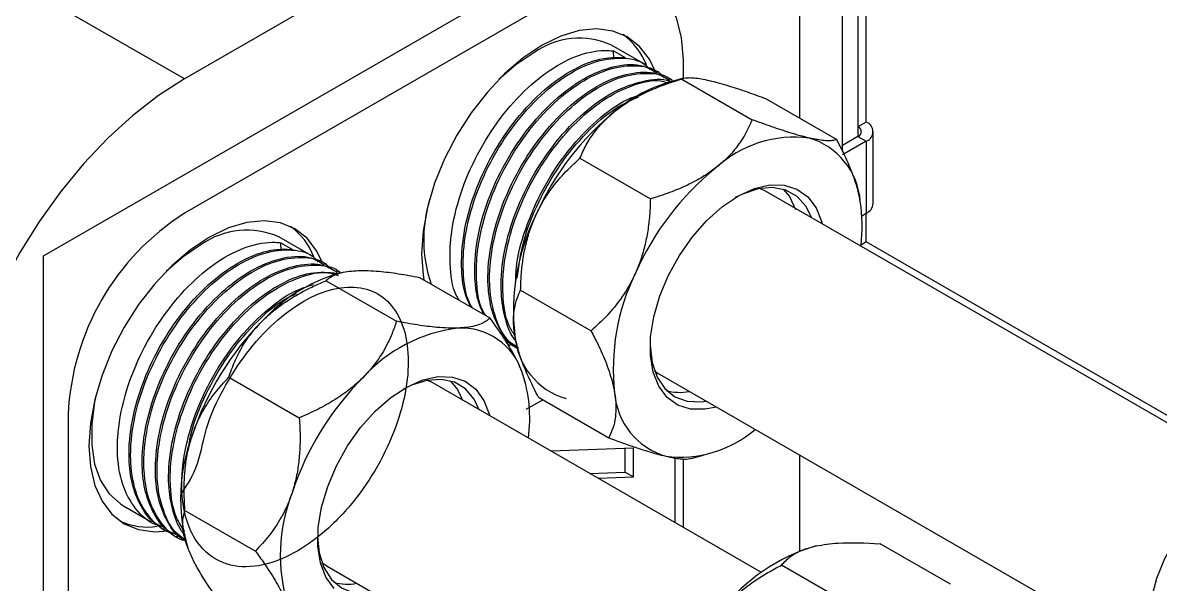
# Model space of a CAD drawing. Header units: millimetres. Extents: x 15 to 415, y 5 to 292.
# Drawn here: x 293.35 to 320.99, y 214.3 to 227.96 of the extents above; entities that cross this region are included whole.
import ezdxf

# ---------------------------------------------------------------- set-up
doc = ezdxf.new("R2010")
doc.units = ezdxf.units.MM

msp = doc.modelspace()

# ---------------------------------------------------------------- linework, layer by layer
at = {"color": 7, "linetype": 'Continuous', "lineweight": 25}
for p, q in [((297.2814, 226.5908), (277.6844, 237.9039)), ((313.4298, 233.5801), (293.8469, 222.2752)), ((306.5748, 231.9558), (297.2814, 226.5908)), ((313.6459, 231.9551), (313.6459, 225.4227)), ((313.8479, 225.5394), (313.8479, 232.0718)), ((313.2701, 224.8387), (313.2701, 231.7382)), ((306.5748, 228.6896), (297.2814, 223.3247)), ((312.2316, 225.6361), (312.2316, 228.6891)), ((308.4916, 226.9287), (307.6551, 227.4116)), ((307.7102, 227.0961), (307.7049, 227.2692)), ((307.7049, 227.2692), (307.9856, 227.1072)), ((309.4032, 226.622), (309.4032, 227.0563)), ((308.8123, 226.7435), (308.7723, 226.7666)), ((309.415, 226.6039), (309.093, 226.5199)), ((309.1331, 226.5584), (309.093, 226.5815)), ((309.3624, 226.5856), (309.4154, 226.6022)), ((309.3624, 226.5856), (311.0733, 225.5979)), ((311.4172, 226.1063), (313.1282, 225.1186)), ((313.8479, 225.5394), (313.6459, 225.4227)), ((314.0153, 223.5564), (314.0153, 225.3061)), ((313.6459, 225.1895), (313.2701, 224.9726)), ((313.8479, 225.0729), (313.2701, 224.7393)), ((313.6459, 225.1895), (313.8479, 225.0729)), ((313.8479, 225.0729), (313.8479, 223.3231)), ((306.8895, 224.6579), (308.6005, 223.6702)), ((323.8208, 216.6871), (311.3959, 223.8598)), ((313.7402, 223.2609), (313.8479, 223.3231)), ((313.8479, 222.6232), (313.8479, 223.3231)), ((300.4104, 222.2635), (299.5739, 222.7464)), ((299.629, 222.4309), (299.6237, 222.604)), ((299.6237, 222.604), (299.9044, 222.442)), ((313.8479, 222.6232), (313.7197, 222.5492)), ((335.8692, 209.9105), (313.8479, 222.6232)), ((293.8469, 222.2752), (293.8469, 211.7768)), ((300.7311, 222.0783), (300.6911, 222.1014)), ((301.0882, 221.8747), (301.0117, 221.8547)), ((301.0518, 221.8932), (301.0118, 221.9163)), ((302.9916, 221.7626), (304.7026, 220.7749)), ((300.719, 221.6826), (302.43, 220.6949)), ((305.4472, 221.4524), (307.1581, 220.4647)), ((305.1558, 220.1317), (305.1958, 220.1086)), ((305.3502, 220.0409), (305.2123, 220.1355)), ((305.3695, 220.0699), (305.3757, 220.0471)), ((298.3577, 219.3349), (300.0687, 218.3472)), ((303.3147, 219.1946), (303.1766, 219.2588)), ((305.5487, 219.2504), (305.4856, 219.4517)), ((305.5578, 219.2303), (305.5534, 219.2463)), ((308.8247, 219.4059), (321.2496, 212.2331)), ((311.2978, 214.5861), (303.3147, 219.1946)), ((305.5861, 218.5537), (305.9871, 218.7852)), ((305.8803, 218.8469), (307.5913, 217.8591)), ((294.453, 218.4257), (294.453, 151.2361)), ((308.191, 217.6078), (306.1883, 217.5357)), ((307.989, 217.0246), (307.989, 217.6006)), ((308.191, 216.9079), (308.191, 217.6078)), ((309.2012, 215.7964), (309.2012, 217.3693)), ((309.4032, 215.6798), (309.4032, 217.3508)), ((309.5898, 217.3606), (309.9155, 217.4456)), ((312.2316, 215.1115), (312.2316, 217.4391)), ((307.1275, 216.9936), (307.989, 217.0246)), ((307.989, 217.0246), (308.191, 216.9079)), ((307.3295, 216.8769), (308.191, 216.9079)), ((295.797, 216.204), (296.4732, 215.8137)), ((297.2909, 216.0948), (299.0019, 215.1071)), ((296.7539, 215.6516), (296.7939, 215.6285)), ((297.0746, 215.4665), (297.1146, 215.4434)), ((297.2883, 215.4047), (297.2926, 215.3888)), ((315.8953, 214.2974), (314.1843, 215.2852)), ((300.6188, 214.8282), (300.7435, 214.7407)), ((300.7435, 214.7407), (308.7265, 210.1322)), ((313.4988, 213.7776), (311.7878, 214.7653))]:
    msp.add_line(p, q, dxfattribs=at)
at = {"color": 8, "linetype": 'Continuous', "lineweight": 25}
msp.add_line((313.6459, 225.4227), (313.6459, 225.1895), dxfattribs=at)
at = {"color": 7, "linetype": 'Continuous', "lineweight": 25, "flags": 128}
for points in [[(309.4032, 227.0563), (309.3603, 227.5987), (309.2326, 228.0749), (309.0243, 228.4706), (308.7415, 228.7737), (308.3929, 228.9751), (307.989, 229.0685), (307.5422, 229.0511), (307.0659, 228.9236), (306.5748, 228.6896)], [(308.7171, 226.7812), (308.5789, 227.0663), (308.3387, 227.3803), (308.0401, 227.6116), (307.6906, 227.7545), (307.2986, 227.8056), (306.874, 227.7636), (306.427, 227.6295), (305.9687, 227.4066), (305.5104, 227.1004), (305.0635, 226.7184), (304.6388, 226.2701), (304.2468, 225.7665), (303.8973, 225.22), (303.5987, 224.644), (303.3586, 224.0527), (303.1826, 223.4607), (303.0753, 222.8826), (303.0393, 222.3326), (303.0753, 221.8243), (303.0961, 221.7023)], [(305.7667, 227.2246), (305.3271, 226.9287), (304.9157, 226.5726)], [(297.2814, 226.5908), (296.648, 226.1841), (296.0226, 225.7004), (295.4131, 225.1457), (294.827, 224.527), (294.2718, 223.8522), (293.7544, 223.1296), (293.2814, 222.3684), (292.8587, 221.5782), (292.4916, 220.7688), (292.1847, 219.9505), (291.942, 219.1336), (291.7664, 218.3283), (291.6601, 217.5448), (291.6245, 216.7929)], [(310.2035, 218.6099), (309.9276, 218.5536), (309.5792, 218.5586), (309.2695, 218.6563), (309.0091, 218.8435), (308.8068, 219.1138), (308.6696, 219.4579), (308.6021, 219.8642), (308.6065, 220.3188), (308.6828, 220.8062), (308.8284, 221.3099), (309.0383, 221.8126), (309.3053, 222.2973), (309.6203, 222.7475), (309.9727, 223.1478), (310.3504, 223.4846), (310.7406, 223.7464), (311.13, 223.9243), (311.5052, 224.0123), (311.8537, 224.0073), (312.1633, 223.9096), (312.4237, 223.7224), (312.626, 223.4521), (312.7633, 223.108), (312.7747, 223.0639)], [(312.5238, 223.2087), (312.382, 223.493), (312.1645, 223.7331), (311.8911, 223.8868), (311.5716, 223.9484), (311.2175, 223.9158), (310.8416, 223.7902), (310.665, 223.7021)], [(311.3959, 223.8598), (311.2947, 223.9097), (311.2578, 223.924)], [(311.8275, 223.9075), (311.9779, 223.7263), (312.1301, 223.4127)], [(300.6358, 222.1161), (300.4976, 222.4011), (300.2575, 222.7151), (299.9589, 222.9464), (299.6094, 223.0893), (299.2174, 223.1404), (298.7927, 223.0984), (298.3457, 222.9643), (297.8875, 222.7414), (297.4292, 222.4352), (296.9822, 222.0532), (296.5575, 221.6049), (296.1656, 221.1013), (295.8161, 220.5548), (295.5175, 219.9788), (295.2773, 219.3875), (295.1014, 218.7955), (294.9941, 218.2174), (294.958, 217.6674), (294.9941, 217.1591), (295.1014, 216.7049), (295.2773, 216.316), (295.5175, 216.002), (295.8161, 215.7707), (296.1656, 215.6278), (296.5575, 215.5767), (296.8818, 215.6008)], [(297.6855, 222.5594), (297.2458, 222.2635), (296.8345, 221.9074)], [(308.5957, 220.1177), (308.596, 220.1042), (308.6442, 219.692), (308.7637, 219.3394), (308.95, 219.0591), (309.1966, 218.8614), (309.4944, 218.7532), (309.8327, 218.7386), (309.9525, 218.7548)], [(308.7001, 219.4934), (308.7925, 219.4254), (308.8247, 219.4059)], [(300.9133, 214.193), (300.7149, 214.4683), (300.582, 214.8167), (300.519, 215.2265), (300.528, 215.6836), (300.6088, 216.1726), (300.7586, 216.6767), (300.9723, 217.1788), (301.2427, 217.6618), (301.5604, 218.1093), (301.9148, 218.5059), (302.2937, 218.8383), (302.6842, 219.095), (303.0731, 219.2674), (303.447, 219.3496), (303.7933, 219.3387), (304.1002, 219.2352), (304.3571, 219.0425), (304.5555, 218.7673), (304.6884, 218.4188), (304.6935, 218.3987)], [(304.4425, 218.5436), (304.3174, 218.802), (304.1055, 219.0496), (303.8368, 219.2114), (303.521, 219.2815), (303.1695, 219.2575), (302.7951, 219.1401), (302.5837, 219.037)], [(303.7463, 219.2423), (303.9134, 219.0353), (304.0385, 218.7768)], [(295.1537, 218.9958), (295.0963, 218.7377), (295.0237, 218.1933), (295.0237, 217.6839), (295.0963, 217.2234), (295.2396, 216.8243), (295.4495, 216.4975), (295.7204, 216.252), (295.797, 216.204)], [(300.5145, 215.4525), (300.5556, 215.062), (300.6687, 214.7034), (300.8493, 214.4161), (301.0907, 214.2105), (301.3843, 214.094), (301.7194, 214.0709), (301.8713, 214.0896)]]:
    msp.add_lwpolyline(points, dxfattribs=at)
at = {"color": 8, "linetype": 'Continuous', "lineweight": 25, "flags": 128}
msp.add_lwpolyline([(323.8206, 216.6872), (323.7196, 216.737), (323.4176, 216.8054), (323.0795, 216.7777), (322.7192, 216.6552), (322.3513, 216.4428), (321.9909, 216.1493), (321.6528, 215.7866), (321.3508, 215.3695), (321.0974, 214.9153), (320.9028, 214.4424), (320.775, 213.9702), (320.7193, 213.5181), (320.7379, 213.1046), (320.8301, 212.7466), (320.9921, 212.4587), (321.2173, 212.2527), (321.2451, 212.2357)], dxfattribs=at)
at = {"color": 7, "linetype": 'Continuous', "lineweight": 25}
for centre, radius, start, end in [((306.8746, 225.6644), 1.9136, 65.93003, 125.38043), ((306.978, 226.3434), 1.6332, 20.97085, 54.06502), ((310.092, 222.9977), 3.6611, 105.83487, 129.37807), ((312.0978, 220.4963), 6.8673, 129.07369, 156.25947), ((313.6016, 225.3061), 0.1247, 290.78342, 69.21658), ((313.7594, 225.3061), 0.2495, 290.78342, 69.21658), ((312.1058, 222.351), 2.8233, 82.84591, 132.63294), ((311.9693, 223.4858), 1.7366, 4.09928, 73.67408), ((314.5222, 219.0968), 6.8673, 129.07369, 156.25947), ((306.4885, 222.6878), 3.3961, 163.34731, 198.6569), ((309.7507, 223.0113), 3.9958, 353.35799, 8.61544), ((313.7293, 223.5849), 0.2874, 294.37466, 354.3052), ((300.5679, 218.1612), 6.1206, 122.4764, 177.5236), ((310.5282, 220.9454), 5.2544, 153.85025, 186.44529), ((298.7934, 220.9992), 1.9136, 65.93003, 125.38043), ((298.8968, 221.6782), 1.6332, 20.97085, 54.06502), ((302.1656, 217.9635), 4.0587, 106.51681, 137.32425), ((312.9525, 219.5458), 5.2544, 153.85025, 186.44529), ((304.2903, 215.6578), 7.1882, 135.29144, 161.65015), ((304.3728, 216.8521), 3.7042, 96.97515, 138.32456), ((304.0014, 218.9709), 1.56, 17.94948, 92.88298), ((307.0392, 220.4797), 1.7366, 184.09928, 253.67408), ((306.7146, 214.2582), 7.1882, 135.29144, 161.65015), ((302.2116, 218.3394), 3.4577, 351.94721, 18.76421), ((309.4635, 219.0801), 1.7366, 184.09928, 253.67408), ((309.318, 220.1756), 1.2097, 253.93605, 280.98482), ((301.4178, 216.3954), 4.2345, 158.88598, 196.63177), ((309.3304, 220.1666), 2.7758, 262.65243, 310.82935), ((303.8422, 214.9958), 4.2345, 158.88598, 196.63177), ((296.3819, 217.319), 1.6275, 245.91091, 278.3863), ((313.8795, 210.9158), 4.4928, 106.15598, 142.41065), ((301.2362, 215.5022), 1.2018, 254.0782, 281.08344)]:
    msp.add_arc(centre, radius, start, end, dxfattribs=at)
for points, knots in [([(303.9567, 221.2055), (303.9316, 221.2451), (303.7867, 221.4741), (303.7294, 221.9675), (303.732, 222.7147), (303.8838, 223.5422), (304.2539, 224.5221), (304.786, 225.4409), (305.4365, 226.2335), (306.1581, 226.8393), (306.8922, 227.2112), (307.4044, 227.2993), (307.6595, 227.2737), (307.7049, 227.2692)], [0, 0, 0, 0, 0.0232181, 0.1342365, 0.1952522, 0.3091909, 0.4208772, 0.5304006, 0.6424437, 0.7536681, 0.8634532, 0.9756702, 1, 1, 1, 1]), ([(304.2339, 221.0454), (304.19, 221.1374), (304.0687, 221.3914), (303.9918, 221.9886), (304.0391, 222.8246), (304.2996, 223.7989), (304.7413, 224.7584), (305.329, 225.6321), (306.0158, 226.3531), (306.7488, 226.8615), (307.4273, 227.1227), (307.8135, 227.112), (307.9856, 227.1072)], [0, 0, 0, 0, 0.0483901, 0.1337047, 0.2437284, 0.3560545, 0.4665126, 0.5771316, 0.6894413, 0.799359, 0.9105892, 1, 1, 1, 1]), ([(304.2774, 221.0203), (304.2523, 221.0599), (304.1074, 221.289), (304.0502, 221.7823), (304.0527, 222.5296), (304.2045, 223.357), (304.5747, 224.337), (305.1067, 225.2557), (305.7574, 226.0487), (306.4781, 226.653), (307.2155, 227.03), (307.8948, 227.13), (308.3796, 227.0469), (308.5662, 226.8563), (308.6121, 226.8094)], [0, 0, 0, 0, 0.0206864, 0.119599, 0.1739614, 0.275476, 0.3749838, 0.4725645, 0.5723902, 0.6714864, 0.7693003, 0.8692809, 0.9678486, 1, 1, 1, 1]), ([(304.5546, 220.8603), (304.5107, 220.9522), (304.3894, 221.2062), (304.3125, 221.8035), (304.3598, 222.6394), (304.6203, 223.6137), (305.062, 224.5732), (305.6499, 225.4473), (306.3359, 226.1667), (307.0717, 226.6809), (307.7894, 226.9394), (308.3772, 226.9661), (308.652, 226.8003), (308.7562, 226.7374)], [0, 0, 0, 0, 0.0443442, 0.1225256, 0.2233502, 0.3262847, 0.4275074, 0.5288776, 0.631797, 0.7325245, 0.8344547, 0.9372319, 1, 1, 1, 1]), ([(304.5981, 220.8352), (304.573, 220.8748), (304.4281, 221.1038), (304.3709, 221.5972), (304.3735, 222.3444), (304.5252, 223.1719), (304.8954, 224.1519), (305.4274, 225.0705), (306.0782, 225.8635), (306.7989, 226.4679), (307.5362, 226.8449), (308.2155, 226.9448), (308.7003, 226.8618), (308.8869, 226.6711), (308.9328, 226.6242)], [0, 0, 0, 0, 0.0206864, 0.119599, 0.1739614, 0.275476, 0.3749838, 0.4725645, 0.5723902, 0.6714864, 0.7693003, 0.8692809, 0.9678486, 1, 1, 1, 1]), ([(305.3663, 220.0398), (305.3424, 220.0498), (305.1701, 220.1221), (304.9596, 220.4429), (304.7327, 220.9369), (304.6295, 221.615), (304.6817, 222.4553), (304.9408, 223.4283), (305.3828, 224.3881), (305.9706, 225.2621), (306.6566, 225.9815), (307.3924, 226.4958), (308.1101, 226.7542), (308.6979, 226.7809), (308.9727, 226.6151), (309.0769, 226.5523)], [0, 0, 0, 0, 0.011209, 0.0810455, 0.1514832, 0.2208996, 0.3104207, 0.4018152, 0.4916898, 0.5816953, 0.6730764, 0.7625113, 0.8530141, 0.9442689, 1, 1, 1, 1]), ([(305.3885, 220.0495), (305.3215, 220.0902), (305.0752, 220.2397), (304.8205, 220.7477), (304.6855, 221.4049), (304.6966, 222.1622), (304.8452, 222.9858), (305.2163, 223.967), (305.7481, 224.8853), (306.399, 225.6785), (307.1193, 226.2823), (307.8581, 226.6615), (308.532, 226.7527), (308.9718, 226.7018), (309.1233, 226.5593), (309.1297, 226.5534)], [0, 0, 0, 0, 0.0343064, 0.1260636, 0.2169159, 0.2668484, 0.3600906, 0.4514894, 0.5411183, 0.6328093, 0.7238302, 0.8136733, 0.9055065, 0.9960419, 1, 1, 1, 1]), ([(305.3489, 220.1983), (305.3294, 220.22), (305.1985, 220.3658), (305.0613, 220.7628), (304.9474, 221.426), (305.0032, 222.2713), (305.2613, 223.2429), (305.7035, 224.203), (306.2914, 225.0772), (306.977, 225.7957), (307.7144, 226.3132), (308.426, 226.5592), (308.9143, 226.6136), (309.1076, 226.5123), (309.1251, 226.5031)], [0, 0, 0, 0, 0.01386236, 0.09349518, 0.1719734, 0.27318078, 0.37650607, 0.47811307, 0.57986808, 0.68317824, 0.78428814, 0.88660538, 0.9897728, 1, 1, 1, 1]), ([(305.3095, 220.3463), (305.2587, 220.423), (305.0849, 220.6856), (305.0108, 221.2253), (305.0155, 221.9748), (305.1665, 222.8014), (305.5368, 223.7815), (306.069, 224.7005), (306.7191, 225.4922), (307.4422, 226.1015), (308.1705, 226.46), (308.7209, 226.591), (308.9727, 226.5107), (309.0321, 226.4918)], [0, 0, 0, 0, 0.0443087, 0.1518023, 0.2108808, 0.321202, 0.4293423, 0.5353884, 0.6438742, 0.7515672, 0.8578667, 0.9665209, 1, 1, 1, 1]), ([(307.7692, 225.8277), (307.8424, 225.8817), (308.0542, 226.0382), (308.4647, 226.261), (308.9332, 226.4525), (309.2417, 226.5482), (309.3624, 226.5856)], [0, 0, 0, 0, 0.1638321, 0.4746302, 0.7943879, 1, 1, 1, 1]), ([(309.436, 226.6087), (309.4673, 226.6133), (309.5306, 226.6226), (309.6651, 226.6174), (309.8289, 226.5964), (309.9666, 226.5664), (310.0331, 226.5519)], [0, 0, 0, 0, 0.2479603, 0.502121, 0.7593454, 1, 1, 1, 1]), ([(310.0331, 226.5519), (310.1041, 226.5343), (310.247, 226.499), (310.5456, 226.4105), (310.9324, 226.2834), (311.2545, 226.1657), (311.4172, 226.1063)], [0, 0, 0, 0, 0.1893593, 0.3812577, 0.6874988, 1, 1, 1, 1]), ([(305.3232, 221.569), (305.328, 221.74), (305.3411, 222.2106), (305.5879, 223.0609), (306.0227, 224.0166), (306.6127, 224.8939), (307.297, 225.6041), (307.9294, 226.0716), (308.2963, 226.1878), (308.4294, 226.2299)], [0, 0, 0, 0, 0.0940594, 0.2586738, 0.4205507, 0.5826633, 0.7472536, 0.9083386, 1, 1, 1, 1]), ([(305.3623, 221.7452), (305.4028, 222.0363), (305.4871, 222.6416), (305.8607, 223.5975), (306.3889, 224.5161), (307.0399, 225.3029), (307.7075, 225.8832), (308.1326, 226.0739), (308.3155, 226.156)], [0, 0, 0, 0, 0.1637668, 0.340485, 0.5137811, 0.691064, 0.8670514, 1, 1, 1, 1]), ([(306.8895, 224.6579), (306.9376, 224.7671), (307.0345, 224.9867), (307.2345, 225.294), (307.4745, 225.5797), (307.6704, 225.7445), (307.7692, 225.8277)], [0, 0, 0, 0, 0.262126, 0.5272899, 0.7614272, 1, 1, 1, 1]), ([(311.0733, 225.5979), (311.0362, 225.5122), (310.9427, 225.2969), (310.7311, 224.9574), (310.4649, 224.6514), (310.2623, 224.4847), (310.1936, 224.4281)], [0, 0, 0, 0, 0.2056137, 0.5170117, 0.8361666, 1, 1, 1, 1]), ([(312.4575, 225.1523), (312.3865, 225.1699), (312.2435, 225.2052), (311.9449, 225.2937), (311.5581, 225.4208), (311.236, 225.5385), (311.0733, 225.5979)], [0, 0, 0, 0, 0.18935934, 0.38125769, 0.68749882, 1, 1, 1, 1]), ([(313.1282, 225.1186), (313.1054, 225.1101), (313.0596, 225.093), (312.9584, 225.0824), (312.8263, 225.0864), (312.6864, 225.1053), (312.5595, 225.1293), (312.4915, 225.1446), (312.4575, 225.1523)], [0, 0, 0, 0, 0.1977377, 0.3966457, 0.6005276, 0.806867, 0.9032637, 1, 1, 1, 1]), ([(313.7014, 223.6099), (313.6868, 223.6859), (313.6444, 223.9061), (313.5135, 224.3045), (313.3258, 224.7372), (313.1838, 225.0113), (313.1282, 225.1186)], [0, 0, 0, 0, 0.1638321, 0.4746302, 0.7943879, 1, 1, 1, 1]), ([(305.8116, 223.2611), (305.8623, 223.3657), (305.9643, 223.5765), (306.1903, 223.9252), (306.4938, 224.2991), (306.7567, 224.5375), (306.8895, 224.6579)], [0, 0, 0, 0, 0.18935934, 0.38125769, 0.68749882, 1, 1, 1, 1]), ([(310.1936, 224.4281), (310.0879, 224.3516), (309.8743, 224.1971), (309.491, 223.9959), (309.0654, 223.8161), (308.7561, 223.719), (308.6005, 223.6702)], [0, 0, 0, 0, 0.23399835, 0.47271012, 0.73458372, 1, 1, 1, 1]), ([(308.6005, 223.6702), (308.5964, 223.5485), (308.5884, 223.3046), (308.5471, 222.9343), (308.477, 222.562), (308.3765, 222.1994), (308.2818, 221.9716), (308.236, 221.8615)], [0, 0, 0, 0, 0.1977545, 0.3966796, 0.6005789, 0.8069359, 1, 1, 1, 1]), ([(305.4472, 221.4524), (305.4512, 221.574), (305.4593, 221.818), (305.5006, 222.1883), (305.5706, 222.5606), (305.6711, 222.9231), (305.7658, 223.151), (305.8116, 223.2611)], [0, 0, 0, 0, 0.1977545, 0.3966796, 0.6005789, 0.8069359, 1, 1, 1, 1]), ([(296.7968, 215.7048), (296.7498, 215.7101), (296.4875, 215.7398), (296.1259, 216.0513), (295.7691, 216.6241), (295.6457, 217.284), (295.6509, 218.0356), (295.7958, 218.8603), (296.1729, 219.8571), (296.7048, 220.7757), (297.3553, 221.5684), (298.0769, 222.1741), (298.811, 222.546), (299.3232, 222.6341), (299.5783, 222.6086), (299.6237, 222.604)], [0, 0, 0, 0, 0.01958035, 0.10923449, 0.20095993, 0.29178078, 0.3371573, 0.43486935, 0.52623658, 0.61583447, 0.7074937, 0.79848307, 0.88829509, 0.98009653, 1, 1, 1, 1]), ([(296.7725, 215.6865), (296.7037, 215.7127), (296.4836, 215.7964), (296.2342, 216.1435), (296.0107, 216.6431), (295.9066, 217.3197), (295.9591, 218.1605), (296.2181, 219.1334), (296.6602, 220.0933), (297.2478, 220.9669), (297.9346, 221.6879), (298.6676, 222.1963), (299.3461, 222.4575), (299.7323, 222.4468), (299.9044, 222.442)], [0, 0, 0, 0, 0.0335418, 0.1073417, 0.181777, 0.255133, 0.3497347, 0.4463161, 0.5412914, 0.636405, 0.7329722, 0.8274828, 0.9231219, 1, 1, 1, 1]), ([(297.1176, 215.5196), (297.0705, 215.525), (296.8082, 215.5546), (296.4466, 215.8661), (296.0899, 216.4389), (295.9664, 217.0988), (295.9716, 217.8505), (296.1165, 218.6752), (296.4936, 219.672), (297.0254, 220.5905), (297.6762, 221.3835), (298.3969, 221.9879), (299.1343, 222.3648), (299.8135, 222.4648), (300.2984, 222.3817), (300.4849, 222.1911), (300.5308, 222.1442)], [0, 0, 0, 0, 0.0177983, 0.0992931, 0.1826706, 0.2652259, 0.3064727, 0.395292, 0.4783439, 0.5597875, 0.6431049, 0.7258133, 0.8074516, 0.8908982, 0.9731655, 1, 1, 1, 1]), ([(297.0932, 215.5014), (297.0244, 215.5275), (296.8043, 215.6112), (296.555, 215.9584), (296.3315, 216.458), (296.2273, 217.1346), (296.2798, 217.9753), (296.5388, 218.9483), (296.9808, 219.9081), (297.5686, 220.7821), (298.2547, 221.5015), (298.9905, 222.0157), (299.7081, 222.2742), (300.296, 222.3009), (300.5708, 222.1351), (300.675, 222.0722)], [0, 0, 0, 0, 0.0311019, 0.0995333, 0.168554, 0.2365739, 0.324294, 0.4138497, 0.5019162, 0.5901109, 0.6796535, 0.7672891, 0.8559712, 0.9453901, 1, 1, 1, 1]), ([(297.329, 215.3506), (297.3191, 215.3519), (297.0963, 215.3828), (296.7697, 215.6858), (296.41, 216.2524), (296.2872, 216.9138), (296.2923, 217.6652), (296.4373, 218.4901), (296.8143, 219.4868), (297.3462, 220.4053), (297.9969, 221.1983), (298.7176, 221.8027), (299.455, 222.1797), (300.1343, 222.2796), (300.6191, 222.1966), (300.8057, 222.0059), (300.8516, 221.959)], [0, 0, 0, 0, 0.0038563, 0.0865078, 0.1710689, 0.254796, 0.2966283, 0.3867084, 0.4709392, 0.5535389, 0.6380389, 0.7219213, 0.8047184, 0.8893495, 0.9727846, 1, 1, 1, 1]), ([(297.2717, 215.3807), (297.2524, 215.3889), (297.085, 215.46), (296.8787, 215.7783), (296.6514, 216.2715), (296.5483, 216.9499), (296.6004, 217.7901), (296.8595, 218.7631), (297.3016, 219.7229), (297.8894, 220.597), (298.5754, 221.3163), (299.3112, 221.8306), (300.0289, 222.089), (300.6167, 222.1157), (300.8915, 221.9499), (300.9957, 221.8871)], [0, 0, 0, 0, 0.0090938, 0.0790796, 0.1496681, 0.219233, 0.3089456, 0.4005356, 0.4906024, 0.5808005, 0.672377, 0.7620032, 0.8526996, 0.9441497, 1, 1, 1, 1]), ([(297.325, 215.3721), (297.2517, 215.4163), (296.9987, 215.5687), (296.7389, 216.082), (296.6069, 216.7269), (296.6134, 217.4809), (296.7578, 218.3047), (297.1351, 219.3017), (297.6668, 220.2201), (298.3178, 221.0133), (299.0381, 221.6171), (299.7768, 221.9964), (300.4508, 222.0876), (300.8906, 222.0366), (301.0421, 221.8941), (301.0484, 221.8882)], [0, 0, 0, 0, 0.0373252, 0.128799, 0.2193707, 0.2646228, 0.3620668, 0.4531834, 0.5425355, 0.6339433, 0.7246831, 0.8142487, 0.9057983, 0.9960541, 1, 1, 1, 1]), ([(297.3022, 215.4929), (297.2707, 215.5272), (297.1266, 215.6844), (296.9791, 216.0964), (296.8666, 216.7612), (296.9219, 217.606), (297.1801, 218.5777), (297.6224, 219.5379), (298.2099, 220.4114), (298.8968, 221.1325), (299.6296, 221.6405), (300.3587, 221.9225), (300.7797, 221.8838), (300.991, 221.8643)], [0, 0, 0, 0, 0.0223104, 0.1020884, 0.1807097, 0.2821016, 0.3856153, 0.4874075, 0.589348, 0.6928465, 0.7941407, 0.8966445, 1, 1, 1, 1]), ([(297.2849, 215.5852), (297.2127, 215.6912), (297.0155, 215.9812), (296.9308, 216.5458), (296.9327, 217.2939), (297.079, 218.1201), (297.4557, 219.1164), (297.9877, 220.0353), (298.6379, 220.8271), (299.3608, 221.4357), (300.0902, 221.797), (300.6649, 221.9262), (300.9376, 221.8355), (301.0187, 221.8086)], [0, 0, 0, 0, 0.0601507, 0.1644997, 0.2166352, 0.3289019, 0.4338786, 0.5368225, 0.6421348, 0.7466774, 0.8498673, 0.9553429, 1, 1, 1, 1]), ([(300.719, 221.6826), (300.7485, 221.7083), (300.8077, 221.7598), (300.9301, 221.8251), (301.085, 221.8779), (301.2719, 221.9149), (301.4247, 221.9241), (301.4986, 221.9285)], [0, 0, 0, 0, 0.19775454, 0.39667957, 0.60057886, 0.80693592, 1, 1, 1, 1]), ([(301.4986, 221.9285), (301.5768, 221.9295), (301.7343, 221.9316), (302.0587, 221.9094), (302.4751, 221.8583), (302.8183, 221.7947), (302.9916, 221.7626)], [0, 0, 0, 0, 0.1893593, 0.3812577, 0.6874988, 1, 1, 1, 1]), ([(308.236, 221.8615), (308.1853, 221.7569), (308.0833, 221.5461), (307.8574, 221.1974), (307.5539, 220.8235), (307.2909, 220.5851), (307.1581, 220.4647)], [0, 0, 0, 0, 0.1893593, 0.3812577, 0.6874988, 1, 1, 1, 1]), ([(297.2197, 216.5258), (297.358, 216.7336), (297.6258, 217.1357), (297.8036, 218.2255), (298.2686, 219.1627), (298.8501, 220.0427), (299.5382, 220.761), (300.2723, 221.2735), (300.9948, 221.5402), (301.6477, 221.5393), (302.183, 221.2721), (302.5559, 220.7619), (302.7359, 220.0458), (302.7112, 219.1802), (302.48, 218.2342), (302.0589, 217.2792), (301.4816, 216.3891), (300.7891, 215.6353), (300.0343, 215.0748), (299.2407, 214.7356), (298.4734, 214.6893), (297.8893, 214.9546), (297.5122, 215.394), (297.2949, 215.9049), (297.189, 216.5783), (297.2421, 217.4201), (297.501, 218.3929), (297.943, 219.3522), (298.531, 220.2282), (299.216, 220.9401), (299.8719, 221.4205), (300.2618, 221.5418), (300.4179, 221.5904)], [0, 0, 0, 0, 0.0368526, 0.0713385, 0.1052508, 0.1392126, 0.1736934, 0.2074398, 0.2415892, 0.2760224, 0.3096781, 0.343975, 0.3783182, 0.4119591, 0.4463622, 0.480574, 0.514276, 0.5487433, 0.582783, 0.6166217, 0.6557186, 0.693975, 0.7203264, 0.7469046, 0.7730975, 0.8068765, 0.8413623, 0.8752747, 0.9092364, 0.9437172, 0.9774637, 1, 1, 1, 1]), ([(299.1817, 220.7147), (299.2516, 220.7807), (299.4542, 220.9721), (299.8494, 221.2525), (300.3026, 221.5019), (300.6019, 221.6318), (300.719, 221.6826)], [0, 0, 0, 0, 0.16383208, 0.47463023, 0.79438792, 1, 1, 1, 1]), ([(305.307, 220.3556), (305.2968, 220.429), (305.2672, 220.6418), (305.2795, 220.9575), (305.3479, 221.2424), (305.4192, 221.3933), (305.4472, 221.4524)], [0, 0, 0, 0, 0.1638321, 0.4746302, 0.7943879, 1, 1, 1, 1]), ([(297.3688, 217.5531), (297.3888, 217.688), (297.4555, 218.1374), (297.7844, 218.933), (298.3063, 219.8517), (298.9591, 220.6338), (299.5473, 221.1605), (299.8934, 221.3218), (299.9973, 221.3702)], [0, 0, 0, 0, 0.0887241, 0.2955005, 0.4982726, 0.7057099, 0.9116311, 1, 1, 1, 1]), ([(298.3577, 219.3349), (298.4013, 219.4612), (298.489, 219.7154), (298.675, 220.0756), (298.9009, 220.4144), (299.0875, 220.614), (299.1817, 220.7147)], [0, 0, 0, 0, 0.262126, 0.5272899, 0.7614272, 1, 1, 1, 1]), ([(302.43, 220.6949), (302.3964, 220.5958), (302.3119, 220.3467), (302.1157, 219.9495), (301.8647, 219.586), (301.6716, 219.3837), (301.606, 219.3151)], [0, 0, 0, 0, 0.2056137, 0.5170117, 0.8361666, 1, 1, 1, 1]), ([(303.923, 220.529), (303.8448, 220.5279), (303.6873, 220.5259), (303.3629, 220.5481), (302.9465, 220.5992), (302.6033, 220.6628), (302.43, 220.6949)], [0, 0, 0, 0, 0.1893593, 0.3812577, 0.6874988, 1, 1, 1, 1]), ([(304.7026, 220.7749), (304.6731, 220.7492), (304.6139, 220.6976), (304.4914, 220.6325), (304.3371, 220.5793), (304.1782, 220.5493), (304.0361, 220.5343), (303.9607, 220.5307), (303.923, 220.529)], [0, 0, 0, 0, 0.1977377, 0.3966457, 0.6005276, 0.806867, 0.9032637, 1, 1, 1, 1]), ([(305.4856, 219.4517), (305.4589, 219.517), (305.3817, 219.7064), (305.1932, 220.0539), (304.9478, 220.4355), (304.7715, 220.6794), (304.7026, 220.7749)], [0, 0, 0, 0, 0.1638321, 0.4746302, 0.7943879, 1, 1, 1, 1]), ([(305.8803, 218.8469), (305.8098, 218.9837), (305.668, 219.259), (305.5019, 219.6518), (305.3745, 220.0231), (305.3297, 220.244), (305.307, 220.3556)], [0, 0, 0, 0, 0.262126, 0.5272899, 0.7614272, 1, 1, 1, 1]), ([(307.1581, 220.4647), (307.2137, 220.3574), (307.3535, 220.0876), (307.5417, 219.6549), (307.6737, 219.256), (307.7168, 219.032), (307.7314, 218.956)], [0, 0, 0, 0, 0.20561369, 0.51701168, 0.83616664, 1, 1, 1, 1]), ([(297.4676, 217.9208), (297.5058, 218.0266), (297.5828, 218.2396), (297.7642, 218.5925), (298.0166, 218.9711), (298.2432, 219.2128), (298.3577, 219.3349)], [0, 0, 0, 0, 0.18935934, 0.38125769, 0.68749882, 1, 1, 1, 1]), ([(301.606, 219.3151), (301.5049, 219.2214), (301.3006, 219.0321), (300.9313, 218.778), (300.5199, 218.5449), (300.2198, 218.4134), (300.0687, 218.3472)], [0, 0, 0, 0, 0.2339983, 0.4727101, 0.7345837, 1, 1, 1, 1]), ([(307.7314, 218.956), (307.7448, 218.8517), (307.7719, 218.641), (307.7545, 218.3545), (307.6974, 218.0887), (307.6268, 217.936), (307.5913, 217.8591)], [0, 0, 0, 0, 0.2339983, 0.4727101, 0.7345837, 1, 1, 1, 1]), ([(300.0687, 218.3472), (300.0762, 218.2245), (300.0913, 217.9784), (300.0866, 217.6047), (300.0549, 217.2289), (299.9935, 216.8627), (299.9251, 216.6325), (299.892, 216.5212)], [0, 0, 0, 0, 0.1977545, 0.3966796, 0.6005789, 0.8069359, 1, 1, 1, 1]), ([(297.2909, 216.0948), (297.2834, 216.2175), (297.2683, 216.4636), (297.273, 216.8372), (297.3047, 217.2131), (297.366, 217.5793), (297.4345, 217.8095), (297.4676, 217.9208)], [0, 0, 0, 0, 0.1977545, 0.3966796, 0.6005789, 0.8069359, 1, 1, 1, 1]), ([(307.5913, 217.8591), (307.6946, 217.8212), (307.9019, 217.7451), (308.2019, 217.6409), (308.4893, 217.5472), (308.753, 217.4686), (308.9029, 217.4315), (308.9754, 217.4136)], [0, 0, 0, 0, 0.1977545, 0.3966796, 0.6005789, 0.8069359, 1, 1, 1, 1]), ([(308.9754, 217.4136), (309.0407, 217.3993), (309.1723, 217.3706), (309.3605, 217.3457), (309.507, 217.341), (309.5669, 217.3593), (309.5884, 217.3659)], [0, 0, 0, 0, 0.2204065, 0.4437683, 0.8002204, 1, 1, 1, 1]), ([(299.892, 216.5212), (299.8538, 216.4154), (299.7768, 216.2024), (299.5954, 215.8495), (299.343, 215.4709), (299.1163, 215.2291), (299.0019, 215.1071)], [0, 0, 0, 0, 0.1893593, 0.3812577, 0.6874988, 1, 1, 1, 1]), ([(297.3605, 215.1834), (297.3382, 215.2462), (297.2738, 215.4282), (297.2285, 215.6931), (297.2392, 215.9269), (297.2763, 216.0476), (297.2909, 216.0948)], [0, 0, 0, 0, 0.1638321, 0.4746302, 0.7943879, 1, 1, 1, 1]), ([(298.1435, 213.8602), (298.0559, 213.9819), (297.8796, 214.2267), (297.6606, 214.5727), (297.4802, 214.8972), (297.4006, 215.0874), (297.3605, 215.1834)], [0, 0, 0, 0, 0.262126, 0.5272899, 0.7614272, 1, 1, 1, 1]), ([(299.0019, 215.1071), (299.0708, 215.0116), (299.2443, 214.7716), (299.4902, 214.39), (299.6796, 214.0419), (299.7582, 213.8492), (299.7848, 213.7839)], [0, 0, 0, 0, 0.20561369, 0.51701168, 0.83616664, 1, 1, 1, 1]), ([(311.7878, 214.7653), (311.8592, 214.8425), (312.0045, 214.9994), (312.3086, 215.1512), (312.5516, 215.2118), (312.6294, 215.2312)], [0, 0, 0, 0, 0.3967467, 0.8067521, 1, 1, 1, 1]), ([(312.6294, 215.2312), (312.8012, 215.2594), (313.2518, 215.3335), (313.8279, 215.3036), (314.1843, 215.2852)], [0, 0, 0, 0, 0.3814192, 1, 1, 1, 1]), ([(310.3194, 213.6564), (310.3854, 213.7305), (310.5765, 213.9453), (310.9528, 214.2644), (311.387, 214.5526), (311.6751, 214.7055), (311.7878, 214.7653)], [0, 0, 0, 0, 0.16383208, 0.47463023, 0.79438792, 1, 1, 1, 1])]:
    msp.add_open_spline(points, degree=3, knots=knots, dxfattribs=at)

doc.saveas('drawing.dxf')
